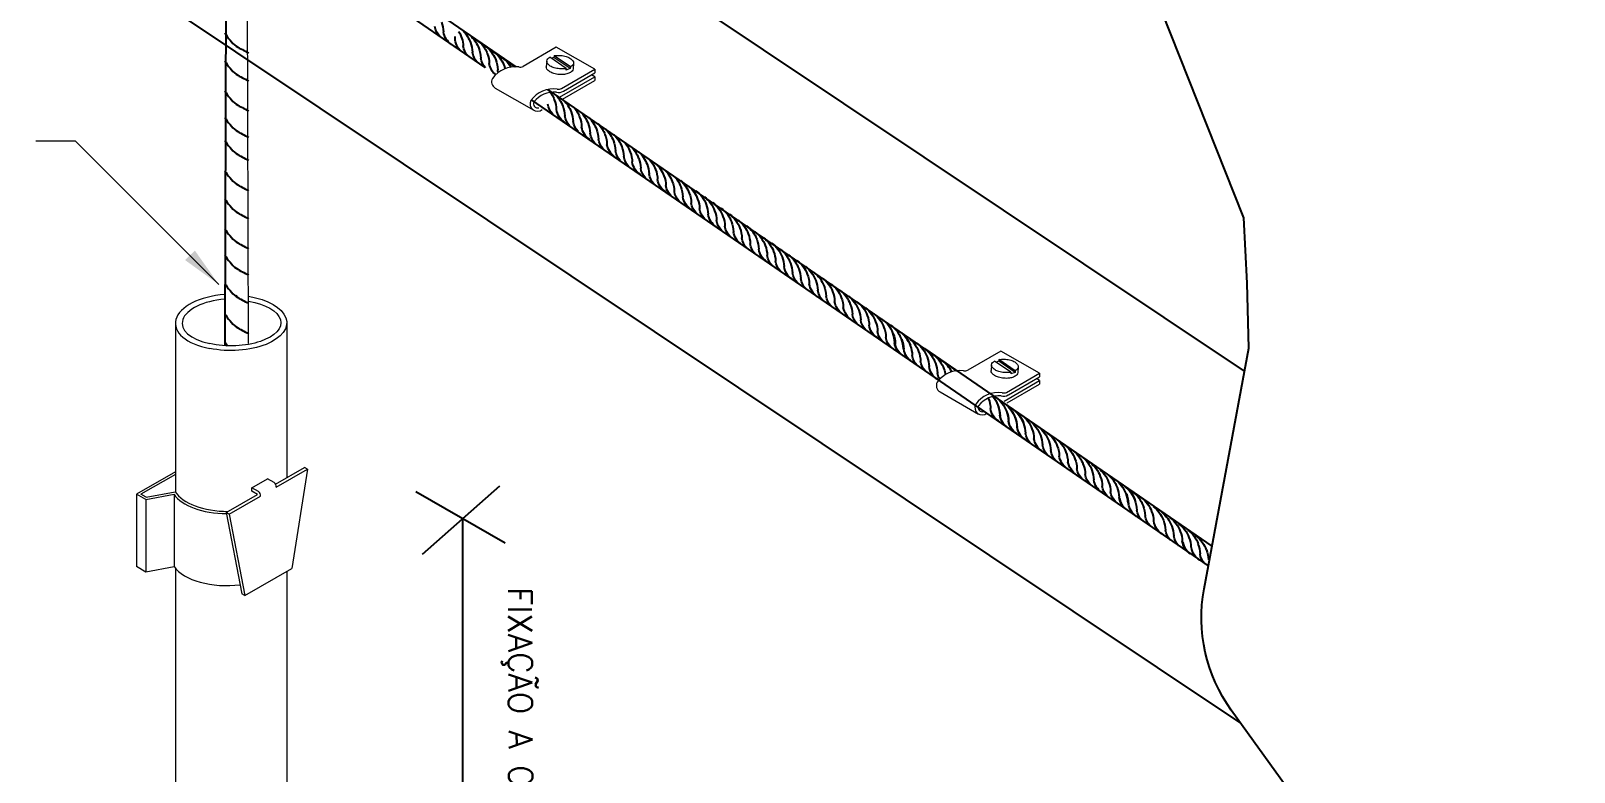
# Model space of a CAD drawing. Header units: millimetres. Extents: x 4236 to 4463, y 1839 to 1973.
# Drawn here: x 4356.25 to 4363.56, y 1881.59 to 1885.11 of the extents above; entities that cross this region are included whole.
import ezdxf

# ---------------------------------------------------------------- set-up
doc = ezdxf.new("R2010")
doc.units = ezdxf.units.MM
for name, color, linetype in [('C01', 1, 'Continuous'), ('C02', 42, 'Continuous'), ('C03', 7, 'Continuous')]:
    doc.layers.add(name, color=color, linetype=linetype)
doc.layers.add('Cabo 16 mm²', color=1, linetype='Continuous', lineweight=20)
doc.styles.add('80CL', font='romans.shx', dxfattribs={"height": 2})

# ---------------------------------------------------------------- blocks, each defined once
blk = doc.blocks.new('A$C2D186BC3')
at = {"layer": 'C02', "lineweight": 0}
for p, q in [((0.0129, 0.0398), (0.0942, 0.0867)), ((0.0129, 0.0319), (0.0942, 0.0789)), ((0.0328, 0.0309), (0.1141, 0.0779)), ((0.0942, 0.0867), (0.0942, 0.0789)), ((0.0942, 0.0789), (0.1065, 0.0734)), ((0, 0.0588), (0, 0.0318)), ((0.0129, 0.0398), (0.0129, 0.0319)), ((0.0129, 0.0319), (0.0328, 0.0231)), ((0.0328, 0.0309), (0.0328, 0.0231)), ((0.127, 0.0588), (0.127, 0.0318))]:
    blk.add_line(p, q, dxfattribs=at)
for points in [[(0.0942, 0.0867, 0.016409), (0.0892, 0.0879, 0.051099), (0.0635, 0.0906, 0.051099), (0.0378, 0.0879, 0.064948), (0.0186, 0.0813, 0.104203), (0.0039, 0.0696, 0.174705), (0, 0.0588, 0.174705), (0.0039, 0.0481, 0.06738), (0.0129, 0.0398, 0.064948)], [(0.127, 0.0588, 0.174705), (0.1231, 0.0696, 0.06738), (0.1141, 0.0779, 0.064948)], [(0, 0.0318, 0.174705), (0.0039, 0.021, 0.104203), (0.0186, 0.0093, 0.064948), (0.0378, 0.0026, 0.051099), (0.0635, 0, 0.051099), (0.0892, 0.0026, 0.064948), (0.1084, 0.0093, 0.104203), (0.1231, 0.021, 0.174705), (0.127, 0.0318, 0.174705)], [(0.0328, 0.0309, 0.016409), (0.0378, 0.0297, 0.051099), (0.0635, 0.0271, 0.051099), (0.0892, 0.0297, 0.064948), (0.1084, 0.0364, 0.104203), (0.1231, 0.0481, 0.174705), (0.127, 0.0588, 0.174705)]]:
    blk.add_lwpolyline(points, format="xyb", dxfattribs=at)

msp = doc.modelspace()

# ---------------------------------------------------------------- linework, layer by layer
at = {"layer": 'C01'}
for p, q in [((4358.4968, 1882.6775), (4358.0737, 1882.9218)), ((4358.4699, 1882.9476), (4358.1033, 1882.6245)), ((4358.2954, 1882.7938), (4358.2954, 1879.9604))]:
    msp.add_line(p, q, dxfattribs=at)
msp.add_lwpolyline([(4363.4266, 1877.309), (4363.4609, 1877.626), (4363.5011, 1877.9541), (4363.5378, 1878.2883), (4363.5616, 1878.6238), (4363.563, 1878.9557), (4363.5329, 1879.2791), (4363.4617, 1879.5891), (4363.3435, 1879.8826), (4363.1858, 1880.1634), (4362.9994, 1880.4374), (4362.7954, 1880.7102), (4362.5846, 1880.9875), (4361.938, 1881.8867, -0.204592), (4361.8095, 1882.4616), (4362.0217, 1883.6029), (4362.0141, 1883.9103), (4361.9979, 1884.2198), (4361.043, 1886.626)], format="xyb", dxfattribs=at)
at = {"layer": 'C01', "lineweight": 0}
msp.add_arc((4357.0924, 1883.714), 0.1901, 45.0135, 46.69512, dxfattribs=at)
at = {"layer": 'C01', "extrusion": (0, 0, -1)}
for centre, major_axis, ratio, start_param, end_param in [((4358.2505, 1885.1405), (0.0662, 0.0564), 1, 3.086024, 3.69676), ((4358.0707, 1885.0987), (0.102, 0.087), 1, 0.325539, 0.682194), ((4358.2908, 1885.1149), (-0.0564, 0.0662), 1, 4.421122, 5.267557), ((4358.1732, 1885.033), (0.0952, 0.0811), 1, 0.110256, 0.688635), ((4358.1947, 1885.0015), (0.1116, 0.0951), 1, -0.084706, 0.35682), ((4358.3469, 1885.0722), (0.0658, 0.0561), 1, 3.131231, 3.943532), ((4358.3842, 1885.0482), (-0.0564, 0.0662), 1, 4.65682, 5.267557), ((4358.2081, 1885.0019), (0.102, 0.087), 1, 0.325539, 0.682194), ((4358.2343, 1884.9742), (-0.0951, 0.1116), 1, 1.482843, 1.927616), ((4358.2476, 1884.9746), (0.102, 0.087), 1, 0.325539, 0.682194), ((4358.2925, 1884.9581), (0.0964, 0.0821), 1, -0.087282, 0.379211), ((4358.3146, 1884.9188), (-0.0951, 0.1116), 1, 1.477887, 1.927616), ((4358.4281, 1885.0181), (0.0662, 0.0564), 1, 3.086024, 3.69676), ((4358.4676, 1884.9908), (-0.0564, 0.0662), 1, 4.65682, 5.267557), ((4358.2879, 1884.949), (-0.087, 0.102), 1, 1.896336, 2.25299), ((4358.5079, 1884.9652), (-0.0313, 0.0825), 0.985763, 4.210726, 4.921072), ((4358.328, 1884.9192), (0.102, 0.087), 1, 0.325539, 0.682194), ((4358.3542, 1884.8915), (0.1116, 0.0951), 1, -0.096315, 0.35682), ((4358.3675, 1884.8919), (-0.087, 0.102), 1, 1.896336, 2.007008), ((4358.4124, 1884.8754), (0.0964, 0.0821), 1, -0.096967, 0.218622), ((4358.548, 1884.9354), (-0.0564, 0.0662), 1, 5.121927, 5.267557), ((4358.6102, 1884.7396), (0.0964, 0.0821), 1, -0.087282, 0.379211), ((4358.6323, 1884.7003), (-0.0951, 0.1116), 1, 1.477887, 1.927616), ((4358.7854, 1884.7723), (0.0662, 0.0564), 1, 3.086024, 3.69676), ((4358.6056, 1884.7305), (0.102, 0.087), 1, 0.325539, 0.682194), ((4358.8257, 1884.7467), (-0.0564, 0.0662), 1, 4.421122, 5.267557), ((4358.6457, 1884.7007), (-0.087, 0.102), 1, 1.896336, 2.25299), ((4358.6719, 1884.673), (-0.0951, 0.1116), 1, 1.474481, 1.927616), ((4358.6852, 1884.6733), (0.102, 0.087), 1, 0.325539, 0.682194), ((4358.7301, 1884.6569), (-0.0821, 0.0964), 1, 1.473829, 1.950007), ((4358.7522, 1884.6175), (0.1116, 0.0951), 1, -0.101526, 0.35682), ((4358.8657, 1884.7169), (0.0662, 0.0564), 1, 3.086024, 3.69676), ((4358.9053, 1884.6896), (-0.0564, 0.0662), 1, 4.65682, 5.267557), ((4358.7255, 1884.6478), (-0.087, 0.102), 1, 1.896336, 2.25299), ((4358.9456, 1884.664), (-0.0564, 0.0662), 1, 4.421122, 5.267557), ((4358.7656, 1884.6179), (0.102, 0.087), 1, 0.325539, 0.682194), ((4358.7918, 1884.5902), (0.1116, 0.0951), 1, -0.105116, 0.35682), ((4358.85, 1884.5742), (-0.0821, 0.0964), 1, 1.463547, 1.950007), ((4358.9856, 1884.6342), (-0.0564, 0.0662), 1, 4.65682, 5.267557), ((4358.8051, 1884.5906), (0.102, 0.087), 1, 0.325539, 0.682194), ((4359.0252, 1884.6068), (-0.0564, 0.0662), 1, 4.65682, 5.267557), ((4358.8454, 1884.565), (-0.087, 0.102), 1, 1.896336, 2.25299), ((4358.8721, 1884.5348), (0.1116, 0.0951), 1, -0.110626, 0.35682), ((4358.8855, 1884.5352), (0.102, 0.087), 1, 0.325539, 0.682194), ((4358.9117, 1884.5075), (-0.0951, 0.1116), 1, 1.456361, 1.927616), ((4358.9699, 1884.4915), (0.0964, 0.0821), 1, -0.118258, 0.379211), ((4359.0655, 1884.5813), (0.0662, 0.0564), 1, 2.850325, 3.69676), ((4359.1055, 1884.5514), (-0.0564, 0.0662), 1, 4.65682, 5.267557), ((4358.925, 1884.5079), (-0.087, 0.102), 1, 1.896336, 2.25299), ((4359.1451, 1884.5241), (0.0662, 0.0564), 1, 3.086024, 3.69676), ((4358.9653, 1884.4823), (-0.087, 0.102), 1, 1.896336, 2.25299), ((4358.992, 1884.4521), (-0.0951, 0.1116), 1, 1.450493, 1.927616), ((4359.0054, 1884.4525), (0.102, 0.087), 1, 0.325539, 0.682194), ((4359.0316, 1884.4248), (-0.0951, 0.1116), 1, 1.44642, 1.927616), ((4359.0898, 1884.4087), (0.0964, 0.0821), 1, -0.130172, 0.379211), ((4359.1854, 1884.4985), (0.0662, 0.0564), 1, 2.850325, 3.69676), ((4359.2254, 1884.4687), (-0.0564, 0.0662), 1, 4.65682, 5.267557), ((4359.0449, 1884.4252), (-0.087, 0.102), 1, 1.896336, 2.25299), ((4359.265, 1884.4414), (0.0662, 0.0564), 1, 3.086024, 3.69676), ((4359.0852, 1884.3996), (0.102, 0.087), 1, 0.325539, 0.682194), ((4359.1119, 1884.3694), (-0.0951, 0.1116), 1, 1.440113, 1.927616), ((4359.1515, 1884.3421), (0.1116, 0.0951), 1, -0.135087, 0.35682), ((4359.3053, 1884.4158), (-0.0564, 0.0662), 1, 4.421122, 5.267557), ((4359.1253, 1884.3698), (-0.087, 0.102), 1, 1.896336, 2.25299), ((4359.3453, 1884.386), (0.0662, 0.0564), 1, 3.086024, 3.69676), ((4359.1648, 1884.3425), (0.102, 0.087), 1, 0.325539, 0.682194), ((4359.2097, 1884.326), (-0.0821, 0.0964), 1, 1.427533, 1.950007), ((4359.2318, 1884.2866), (0.1116, 0.0951), 1, -0.14195, 0.35682), ((4359.2051, 1884.3169), (0.102, 0.087), 1, 0.325539, 0.682194), ((4359.2714, 1884.2593), (0.1116, 0.0951), 1, -0.146778, 0.35682), ((4359.3849, 1884.3587), (0.0662, 0.0564), 1, 3.086024, 3.69676), ((4359.4252, 1884.3331), (-0.0564, 0.0662), 1, 4.421122, 5.267557), ((4359.2452, 1884.287), (-0.087, 0.102), 1, 1.896336, 2.25299), ((4359.4652, 1884.3033), (0.0662, 0.0564), 1, 3.086024, 3.69676), ((4359.3296, 1884.2433), (0.0964, 0.0821), 1, -0.271265, 0.379211), ((4359.2847, 1884.2597), (0.102, 0.087), 1, 0.325539, 0.682194), ((4359.3517, 1884.2039), (0.1116, 0.0951), 1, -0.208787, 0.35682), ((4359.325, 1884.2341), (0.102, 0.087), 1, 0.325539, 0.682194), ((4359.3913, 1884.1766), (-0.0951, 0.1116), 1, 1.362009, 1.927616), ((4359.5048, 1884.2759), (-0.0564, 0.0662), 1, 4.65682, 5.267557), ((4359.5451, 1884.2504), (-0.0564, 0.0662), 1, 4.421122, 5.267557), ((4359.3651, 1884.2043), (0.102, 0.087), 1, 0.325539, 0.682194), ((4359.5851, 1884.2205), (0.0662, 0.0564), 1, 3.086024, 3.69676), ((4359.4495, 1884.1606), (-0.0821, 0.0964), 1, 1.299531, 1.950007), ((4359.4046, 1884.177), (0.102, 0.087), 1, 0.325539, 0.682194), ((4359.4716, 1884.1212), (-0.0951, 0.1116), 1, 1.362009, 1.927616), ((4359.5112, 1884.0939), (-0.0951, 0.1116), 1, 1.362009, 1.927616), ((4359.6247, 1884.1932), (-0.0564, 0.0662), 1, 4.65682, 5.267557), ((4359.4449, 1884.1514), (-0.087, 0.102), 1, 1.896336, 2.25299), ((4359.665, 1884.1676), (0.0662, 0.0564), 1, 2.850325, 3.69676), ((4359.485, 1884.1216), (0.102, 0.087), 1, 0.325539, 0.682194), ((4359.5694, 1884.0778), (-0.0821, 0.0964), 1, 1.299531, 1.950007), ((4359.5245, 1884.0943), (-0.087, 0.102), 1, 1.896336, 2.25299), ((4359.5915, 1884.0385), (-0.0951, 0.1116), 1, 1.362009, 1.927616), ((4359.705, 1884.1378), (-0.0564, 0.0662), 1, 4.65682, 5.267557), ((4359.7446, 1884.1105), (0.0662, 0.0564), 1, 3.086024, 3.69676), ((4359.5648, 1884.0687), (-0.087, 0.102), 1, 1.896336, 2.25299), ((4359.7849, 1884.0849), (0.0662, 0.0564), 1, 2.850325, 3.69676), ((4359.6311, 1884.0112), (-0.0951, 0.1116), 1, 1.362009, 1.927616), ((4359.6049, 1884.0389), (0.102, 0.087), 1, 0.325539, 0.682194), ((4359.6893, 1883.9951), (0.0964, 0.0821), 1, -0.271265, 0.379211), ((4359.6444, 1884.0116), (-0.087, 0.102), 1, 1.896336, 2.25299), ((4359.7114, 1883.9557), (-0.0951, 0.1116), 1, 1.362009, 1.927616), ((4359.8249, 1884.0551), (-0.0564, 0.0662), 1, 4.65682, 5.267557), ((4359.8645, 1884.0278), (0.0662, 0.0564), 1, 3.086024, 3.69676), ((4359.6847, 1883.986), (0.102, 0.087), 1, 0.325539, 0.682194), ((4359.9047, 1884.0022), (0.0662, 0.0564), 1, 2.850325, 3.69676), ((4359.751, 1883.9284), (0.1116, 0.0951), 1, -0.208787, 0.35682), ((4359.7248, 1883.9561), (-0.087, 0.102), 1, 1.896336, 2.25299), ((4359.8092, 1883.9124), (-0.0821, 0.0964), 1, 1.299531, 1.950007), ((4359.8313, 1883.873), (-0.0951, 0.1116), 1, 1.362009, 1.927616), ((4359.9448, 1883.9724), (0.0662, 0.0564), 1, 3.086024, 3.69676), ((4359.7643, 1883.9288), (-0.087, 0.102), 1, 1.896336, 2.25299), ((4359.9843, 1883.945), (0.0662, 0.0564), 1, 3.086024, 3.69676), ((4359.8046, 1883.9032), (0.102, 0.087), 1, 0.325539, 0.682194), ((4359.8709, 1883.8457), (-0.0951, 0.1116), 1, 1.362009, 1.927616), ((4359.8447, 1883.8734), (-0.087, 0.102), 1, 1.896336, 2.25299), ((4359.9291, 1883.8297), (-0.0821, 0.0964), 1, 1.299531, 1.950007), ((4360.0246, 1883.9195), (-0.0564, 0.0662), 1, 4.421122, 5.267557), ((4360.0647, 1883.8896), (-0.0564, 0.0662), 1, 4.65682, 5.267557), ((4359.8842, 1883.8461), (0.102, 0.087), 1, 0.325539, 0.682194), ((4360.1042, 1883.8623), (-0.0564, 0.0662), 1, 4.65682, 5.267557), ((4359.9699, 1883.8016), (-0.0821, 0.0964), 1, 1.299531, 1.950007), ((4359.9245, 1883.8205), (-0.087, 0.102), 1, 1.896336, 2.25299), ((4359.9951, 1883.76), (-0.0951, 0.1116), 1, 1.362009, 1.927616), ((4359.9653, 1883.7924), (-0.087, 0.102), 1, 1.896336, 2.25299), ((4360.0347, 1883.7327), (0.1116, 0.0951), 1, -0.208787, 0.35682), ((4360.1445, 1883.8367), (0.0662, 0.0564), 1, 2.850325, 3.69676), ((4360.1884, 1883.8064), (-0.0676, 0.0676), 0.90598, 4.520165, 5.329192), ((4360.0084, 1883.7604), (-0.087, 0.102), 1, 1.896336, 2.25299), ((4360.0929, 1883.7166), (-0.0821, 0.0964), 1, 1.299531, 1.950007), ((4360.048, 1883.7331), (-0.087, 0.102), 1, 1.896336, 2.25299), ((4360.115, 1883.6773), (-0.0951, 0.1116), 1, 1.362009, 1.927616), ((4360.1546, 1883.65), (-0.0951, 0.1116), 1, 1.362009, 1.927616), ((4360.2285, 1883.7766), (0.0662, 0.0564), 1, 3.086024, 3.69676), ((4360.268, 1883.7493), (0.0662, 0.0564), 1, 3.086024, 3.69676), ((4360.0883, 1883.7075), (0.102, 0.087), 1, 0.325539, 0.682194), ((4360.3083, 1883.7237), (-0.0564, 0.0662), 1, 4.421122, 5.267557), ((4360.1283, 1883.6777), (-0.087, 0.102), 1, 1.896336, 2.25299), ((4360.2128, 1883.6339), (-0.0821, 0.0964), 1, 1.299531, 1.950007), ((4360.1679, 1883.6504), (0.102, 0.087), 1, 0.325539, 0.682194), ((4360.2536, 1883.6058), (-0.0821, 0.0964), 1, 1.299531, 1.950007), ((4360.3484, 1883.6939), (-0.0564, 0.0662), 1, 4.65682, 5.267557), ((4360.3879, 1883.6666), (-0.0564, 0.0662), 1, 4.65682, 5.267557), ((4360.2082, 1883.6248), (-0.087, 0.102), 1, 1.896336, 2.25299), ((4360.2118, 1883.6201), (-0.087, 0.102), 1, 1.896336, 2.25299), ((4360.4282, 1883.641), (0.0662, 0.0564), 1, 2.850325, 3.69676), ((4360.4318, 1883.6363), (0.0662, 0.0564), 1, 3.086024, 3.69676), ((4360.2974, 1883.5755), (-0.0821, 0.0964), 1, 1.299531, 1.950007), ((4360.2788, 1883.5643), (-0.0951, 0.1116), 1, 1.362009, 1.927616), ((4360.249, 1883.5967), (-0.087, 0.102), 1, 1.896336, 2.25299), ((4360.2521, 1883.5945), (0.102, 0.087), 1, 0.325539, 0.682194), ((4360.3183, 1883.537), (0.1116, 0.0951), 1, -0.208787, 0.35682), ((4360.3765, 1883.5209), (-0.0821, 0.0964), 1, 1.299531, 1.950007), ((4360.4721, 1883.6107), (0.0662, 0.0564), 1, 2.850325, 3.69676), ((4360.2921, 1883.5646), (-0.087, 0.102), 1, 1.896336, 2.25299), ((4360.5122, 1883.5809), (0.0662, 0.0564), 1, 3.086024, 3.69676), ((4360.3317, 1883.5373), (-0.087, 0.102), 1, 1.896336, 2.25299), ((4360.3987, 1883.4815), (-0.0951, 0.1116), 1, 1.362009, 1.927616), ((4360.372, 1883.5118), (0.102, 0.087), 1, 0.325539, 0.682194), ((4360.4382, 1883.4542), (-0.0951, 0.1116), 1, 1.362009, 1.927616), ((4360.5517, 1883.5536), (0.0662, 0.0564), 1, 3.086024, 3.69676), ((4360.592, 1883.528), (-0.0564, 0.0662), 1, 4.421122, 5.267557), ((4360.412, 1883.4819), (-0.087, 0.102), 1, 1.896336, 2.25299), ((4360.632, 1883.4981), (-0.0564, 0.0662), 1, 4.901769, 5.267557), ((4360.4964, 1883.4382), (-0.0821, 0.0964), 1, 1.299531, 1.858058), ((4360.4516, 1883.4546), (0.102, 0.087), 1, 0.325539, 0.539913), ((4360.5372, 1883.4101), (-0.0821, 0.0964), 1, 1.299531, 1.547398), ((4360.6678, 1883.3215), (-0.0821, 0.0964), 1, 1.919263, 1.950007), ((4360.6633, 1883.3124), (-0.087, 0.102), 1, 1.896336, 2.25299), ((4360.7117, 1883.2912), (-0.0821, 0.0964), 1, 1.571427, 1.950007), ((4360.7525, 1883.2631), (0.0964, 0.0821), 1, -0.271265, 0.379211), ((4360.7072, 1883.2821), (-0.087, 0.102), 1, 1.896336, 2.25299), ((4360.7089, 1883.2787), (-0.087, 0.102), 1, 1.896336, 2.25299), ((4360.7933, 1883.235), (-0.0821, 0.0964), 1, 1.299531, 1.950007), ((4360.7759, 1883.2229), (-0.0951, 0.1116), 1, 1.362009, 1.927616), ((4360.8833, 1883.3286), (0.0662, 0.0564), 1, 2.850325, 3.69676), ((4360.9272, 1883.2983), (0.0662, 0.0564), 1, 2.850325, 3.69676), ((4360.9289, 1883.295), (0.0662, 0.0564), 1, 3.086024, 3.69676), ((4360.7479, 1883.2539), (-0.087, 0.102), 1, 1.896336, 2.25299), ((4360.7492, 1883.2531), (0.102, 0.087), 1, 0.325539, 0.682194), ((4360.968, 1883.2702), (0.0662, 0.0564), 1, 2.850325, 3.69676), ((4360.9692, 1883.2694), (0.0662, 0.0564), 1, 2.850325, 3.69676), ((4360.8341, 1883.2069), (-0.0821, 0.0964), 1, 1.299531, 1.950007), ((4360.8155, 1883.1956), (0.1116, 0.0951), 1, -0.208787, 0.35682), ((4360.7887, 1883.2258), (-0.087, 0.102), 1, 1.896336, 2.25299), ((4360.7892, 1883.2233), (-0.087, 0.102), 1, 1.896336, 2.25299), ((4360.8737, 1883.1796), (-0.0821, 0.0964), 1, 1.299531, 1.950007), ((4360.8958, 1883.1402), (-0.0951, 0.1116), 1, 1.362009, 1.927616), ((4361.0088, 1883.2421), (-0.0564, 0.0662), 1, 4.421122, 5.267557), ((4361.0093, 1883.2395), (0.0662, 0.0564), 1, 3.086024, 3.69676), ((4360.8288, 1883.196), (-0.087, 0.102), 1, 1.896336, 2.25299), ((4361.0488, 1883.2122), (0.0662, 0.0564), 1, 3.086024, 3.69676), ((4360.8691, 1883.1704), (0.102, 0.087), 1, 0.325539, 0.682194), ((4360.9354, 1883.1129), (-0.0951, 0.1116), 1, 1.362009, 1.927616), ((4360.9091, 1883.1406), (-0.087, 0.102), 1, 1.896336, 2.25299), ((4360.9936, 1883.0968), (-0.0821, 0.0964), 1, 1.299531, 1.950007), ((4361.0891, 1883.1866), (-0.0564, 0.0662), 1, 4.421122, 5.267557), ((4361.1292, 1883.1568), (-0.0564, 0.0662), 1, 4.65682, 5.267557), ((4360.9487, 1883.1133), (0.102, 0.087), 1, 0.325539, 0.682194), ((4361.1687, 1883.1295), (-0.0564, 0.0662), 1, 4.65682, 5.267557), ((4361.0343, 1883.0687), (-0.0821, 0.0964), 1, 1.299531, 1.950007), ((4360.989, 1883.0877), (-0.087, 0.102), 1, 1.896336, 2.25299), ((4361.0596, 1883.0272), (-0.0951, 0.1116), 1, 1.362009, 1.927616), ((4361.0298, 1883.0596), (-0.087, 0.102), 1, 1.896336, 2.25299), ((4361.0991, 1882.9999), (0.1116, 0.0951), 1, -0.208787, 0.35682), ((4361.209, 1883.1039), (0.0662, 0.0564), 1, 2.850325, 3.69676), ((4361.2529, 1883.0736), (-0.0676, 0.0676), 0.90598, 4.520165, 5.329192), ((4361.0729, 1883.0276), (-0.087, 0.102), 1, 1.896336, 2.25299), ((4361.1573, 1882.9838), (-0.0821, 0.0964), 1, 1.299531, 1.950007), ((4361.1125, 1883.0003), (-0.087, 0.102), 1, 1.896336, 2.25299), ((4361.1795, 1882.9445), (-0.0951, 0.1116), 1, 1.362009, 1.927616), ((4361.2929, 1883.0438), (0.0662, 0.0564), 1, 3.086024, 3.69676), ((4361.3325, 1883.0165), (0.0662, 0.0564), 1, 3.086024, 3.69676), ((4361.1528, 1882.9747), (0.102, 0.087), 1, 0.325539, 0.682194), ((4361.3728, 1882.9909), (-0.0564, 0.0662), 1, 4.421122, 5.267557), ((4361.219, 1882.9171), (-0.0951, 0.1116), 1, 1.362009, 1.927616), ((4361.1928, 1882.9448), (-0.087, 0.102), 1, 1.896336, 2.25299), ((4361.2772, 1882.9011), (-0.0821, 0.0964), 1, 1.299531, 1.950007), ((4361.2324, 1882.9175), (0.102, 0.087), 1, 0.325539, 0.682194), ((4361.318, 1882.873), (-0.0821, 0.0964), 1, 1.299531, 1.950007), ((4361.4128, 1882.9611), (-0.0564, 0.0662), 1, 4.65682, 5.267557), ((4361.4524, 1882.9338), (-0.0564, 0.0662), 1, 4.65682, 5.267557), ((4361.2727, 1882.892), (-0.087, 0.102), 1, 1.896336, 2.25299), ((4361.4927, 1882.9082), (0.0662, 0.0564), 1, 2.850325, 3.69676), ((4361.4963, 1882.9035), (0.0662, 0.0564), 1, 3.086024, 3.69676), ((4361.3619, 1882.8427), (-0.0821, 0.0964), 1, 1.299531, 1.950007), ((4361.3433, 1882.8314), (-0.0951, 0.1116), 1, 1.362009, 1.927616), ((4361.3134, 1882.8638), (-0.087, 0.102), 1, 1.896336, 2.25299), ((4361.3165, 1882.8617), (0.102, 0.087), 1, 0.325539, 0.682194), ((4361.3828, 1882.8041), (0.1116, 0.0951), 1, -0.208787, 0.35682), ((4361.441, 1882.7881), (-0.0821, 0.0964), 1, 1.299531, 1.950007), ((4361.5366, 1882.8779), (0.0662, 0.0564), 1, 2.850325, 3.69676), ((4361.3566, 1882.8318), (-0.087, 0.102), 1, 1.896336, 2.25299), ((4361.5766, 1882.848), (0.0662, 0.0564), 1, 3.086024, 3.69676), ((4361.3961, 1882.8045), (-0.087, 0.102), 1, 1.896336, 2.25299), ((4361.4364, 1882.7789), (0.102, 0.087), 1, 0.325539, 0.682194), ((4361.4789, 1882.7362), (-0.0951, 0.1116), 1, 1.362009, 1.927616), ((4361.5185, 1882.7088), (-0.0951, 0.1116), 1, 1.362009, 1.927616), ((4361.6162, 1882.8207), (0.0662, 0.0564), 1, 3.086024, 3.69676), ((4361.6565, 1882.7952), (-0.0564, 0.0662), 1, 4.421122, 5.267557), ((4361.4922, 1882.7365), (-0.087, 0.102), 1, 1.896336, 2.25299), ((4361.5767, 1882.6928), (-0.0821, 0.0964), 1, 1.299531, 1.950007), ((4361.5318, 1882.7092), (0.102, 0.087), 1, 0.325539, 0.682194), ((4361.6174, 1882.6647), (-0.0821, 0.0964), 1, 1.299531, 1.950007), ((4361.7123, 1882.7528), (-0.0564, 0.0662), 1, 4.65682, 5.267557), ((4361.7518, 1882.7255), (-0.0564, 0.0662), 1, 4.65682, 5.267557), ((4361.5721, 1882.6837), (-0.087, 0.102), 1, 1.896336, 2.25299), ((4361.7921, 1882.6999), (0.0662, 0.0564), 1, 2.850325, 3.69676), ((4361.7957, 1882.6952), (0.0662, 0.0564), 1, 3.086024, 3.69676), ((4361.6613, 1882.6344), (-0.0821, 0.0964), 1, 1.299531, 1.950007), ((4361.6129, 1882.6555), (-0.087, 0.102), 1, 1.896336, 2.25299), ((4361.6822, 1882.5958), (0.1116, 0.0951), 1, -0.208787, 0.35682), ((4361.656, 1882.6235), (-0.087, 0.102), 1, 1.896336, 2.25299), ((4361.836, 1882.6696), (0.0662, 0.0564), 1, 2.850325, 3.69676), ((4361.876, 1882.6397), (0.0662, 0.0564), 1, 3.086024, 3.69676), ((4361.6956, 1882.5962), (-0.087, 0.102), 1, 1.896336, 2.25299)]:
    msp.add_ellipse(centre, major_axis=major_axis, ratio=ratio, start_param=start_param, end_param=end_param, dxfattribs=at)
at = {"layer": 'C01'}
for points in [[(4357.1682, 1885.0967), (4357.1844, 1885.0734), (4357.2137, 1885.0314), (4357.2627, 1885.0135), (4357.2814, 1885.0016)], [(4357.1682, 1884.9639), (4357.1844, 1884.9406), (4357.2137, 1884.8986), (4357.2627, 1884.8807), (4357.2814, 1884.8687)], [(4357.1682, 1884.8218), (4357.1844, 1884.7985), (4357.2137, 1884.7564), (4357.2627, 1884.7385), (4357.2814, 1884.7266)], [(4357.1682, 1884.6965), (4357.1844, 1884.6732), (4357.2137, 1884.6312), (4357.2627, 1884.6132), (4357.2814, 1884.6013)], [(4357.1682, 1884.5876), (4357.1844, 1884.5643), (4357.2137, 1884.5223), (4357.2627, 1884.5044), (4357.2814, 1884.4924)], [(4357.1682, 1884.4436), (4357.1844, 1884.4203), (4357.2137, 1884.3782), (4357.2627, 1884.3603), (4357.2814, 1884.3484)], [(4357.1682, 1884.3108), (4357.1844, 1884.2875), (4357.2137, 1884.2454), (4357.2627, 1884.2275), (4357.2814, 1884.2156)], [(4357.1682, 1884.1686), (4357.1844, 1884.1453), (4357.2137, 1884.1032), (4357.2627, 1884.0853), (4357.2814, 1884.0734)], [(4357.1682, 1884.0434), (4357.1844, 1884.0201), (4357.2137, 1883.978), (4357.2627, 1883.9601), (4357.2814, 1883.9482)], [(4357.1682, 1883.9097), (4357.1844, 1883.8864), (4357.2137, 1883.8443), (4357.2627, 1883.8264), (4357.2814, 1883.8145)], [(4357.1682, 1883.7657), (4357.1844, 1883.7424), (4357.2137, 1883.7003), (4357.2627, 1883.6824), (4357.2814, 1883.6705)]]:
    msp.add_open_spline(points, degree=3, knots=[0, 0, 0, 0, 0.05536196, 0.0999282, 0.0999282, 0.0999282, 0.0999282], dxfattribs=at)
msp.add_open_spline([(4357.1682, 1883.6328), (4357.1727, 1883.6264), (4357.1771, 1883.62), (4357.1817, 1883.6137)], degree=3, dxfattribs=at)
at = {"layer": 'C02'}
for p, q in [((4357.1809, 1888.5489), (4357.1688, 1883.6173)), ((4358.549, 1884.9365), (4357.1197, 1885.9205)), ((4358.4029, 1884.9327), (4357.2917, 1885.6984)), ((4358.5439, 1884.9365), (4358.3385, 1885.0778)), ((4360.6384, 1883.4954), (4358.6997, 1884.8293)), ((4360.6574, 1883.3786), (4358.6221, 1884.7805)), ((4361.8471, 1882.6634), (4360.4854, 1883.6008)), ((4361.8298, 1882.5708), (4360.6574, 1883.3786))]:
    msp.add_line(p, q, dxfattribs=at)
at = {"layer": 'C02', "lineweight": 0}
for p, q in [((4357.2814, 1883.6241), (4357.2653, 1888.4759)), ((4358.7391, 1885.0291), (4358.5821, 1884.9378)), ((4358.9218, 1884.9244), (4358.7391, 1885.0291)), ((4358.754, 1884.792), (4358.9219, 1884.8895)), ((4358.7647, 1884.8331), (4358.9218, 1884.9244)), ((4358.7692, 1884.7833), (4358.9219, 1884.8721)), ((4358.774, 1884.821), (4358.9218, 1884.907)), ((4358.9219, 1884.8895), (4358.9067, 1884.8982)), ((4358.9218, 1884.9244), (4358.9218, 1884.907)), ((4358.9219, 1884.8895), (4358.9219, 1884.8721)), ((4358.4503, 1884.8351), (4358.6329, 1884.7304)), ((4357.1688, 1883.6173), (4357.1688, 1883.9033)), ((4356.9345, 1883.726), (4356.9345, 1882.9199)), ((4357.4621, 1883.7231), (4357.4621, 1882.9886)), ((4360.8469, 1883.5889), (4360.6898, 1883.4976)), ((4360.837, 1883.5486), (4360.8363, 1883.5408)), ((4360.9143, 1883.4953), (4360.837, 1883.5486)), ((4361.0295, 1883.4842), (4360.8469, 1883.5889)), ((4360.802, 1883.5234), (4360.7999, 1883.4964)), ((4360.8937, 1883.4881), (4360.8164, 1883.5413)), ((4360.8363, 1883.5408), (4360.8237, 1883.5363)), ((4360.9137, 1883.4875), (4360.8363, 1883.5408)), ((4360.8725, 1883.3929), (4361.0295, 1883.4842)), ((4360.8937, 1883.4881), (4360.8931, 1883.4802)), ((4360.9137, 1883.4875), (4360.8931, 1883.4802)), ((4360.9143, 1883.4953), (4360.9137, 1883.4875)), ((4360.9286, 1883.5133), (4360.9265, 1883.4863)), ((4361.0295, 1883.4842), (4361.0295, 1883.4668)), ((4357.4621, 1883.409), (4357.4621, 1882.9886)), ((4360.8618, 1883.3518), (4361.0296, 1883.4493)), ((4360.8769, 1883.3431), (4361.0297, 1883.4319)), ((4360.8817, 1883.3808), (4361.0295, 1883.4668)), ((4361.0296, 1883.4493), (4361.0145, 1883.458)), ((4361.0296, 1883.4493), (4361.0297, 1883.4319)), ((4360.5581, 1883.395), (4360.7407, 1883.2902)), ((4356.9345, 1882.5585), (4356.9345, 1881.5991)), ((4357.4621, 1882.5445), (4357.4621, 1881.067)), ((4356.9345, 1881.5991), (4356.9345, 1880.0849))]:
    msp.add_line(p, q, dxfattribs=at)
at = {"layer": 'C02', "lineweight": 0, "ltscale": 1.6}
for p, q in [((4356.4606, 1884.5837), (4356.2731, 1884.5837)), ((4356.4606, 1884.5837), (4356.2731, 1884.5837)), ((4357.14, 1883.9043), (4356.4606, 1884.5837))]:
    msp.add_line(p, q, dxfattribs=at)
at = {"layer": 'C02', "lineweight": 0}
for points in [[(4360.837, 1883.5486, -0.016409), (4360.8421, 1883.5494, -0.051099), (4360.8679, 1883.55, -0.051099), (4360.8933, 1883.5453, -0.064948), (4360.9119, 1883.5371, -0.104203), (4360.9256, 1883.5243, -0.174705), (4360.9286, 1883.5133, -0.174705), (4360.9239, 1883.5029, -0.06738), (4360.9143, 1883.4953, -0.064948)], [(4360.9265, 1883.4863, -0.174705), (4360.9218, 1883.4759, -0.104203), (4360.9062, 1883.4654, -0.064948), (4360.8865, 1883.4603, -0.051099), (4360.8607, 1883.4597, -0.051099), (4360.8353, 1883.4644, -0.064948), (4360.8166, 1883.4725, -0.104203), (4360.8029, 1883.4854, -0.174705), (4360.7999, 1883.4964, -0.174705)], [(4360.802, 1883.5234, -0.174705), (4360.8068, 1883.5338, -0.06738), (4360.8164, 1883.5413, -0.064948)], [(4360.8937, 1883.4881, -0.016409), (4360.8886, 1883.4873, -0.051099), (4360.8628, 1883.4867, -0.051099), (4360.8374, 1883.4913, -0.064948), (4360.8188, 1883.4995, -0.104203), (4360.8051, 1883.5123, -0.174705), (4360.802, 1883.5234, -0.174705)]]:
    msp.add_lwpolyline(points, format="xyb", dxfattribs=at)
for centre, radius, start, end in [((4358.5469, 1884.7988), 0.1378, 83.8386, 143.12814), ((4358.5691, 1884.9648), 0.03, 255.80809, 295.79066), ((4358.4677, 1884.8654), 0.0349, 152.6781, 240.17), ((4358.7271, 1884.6996), 0.1326, 82.54859, 144.41816), ((4358.7283, 1884.6975), 0.1192, 84.47633, 142.8561), ((4358.751, 1884.8605), 0.0457, 255.80809, 300.17), ((4358.7517, 1884.8601), 0.03, 255.80809, 295.79066), ((4358.6503, 1884.7607), 0.0349, 152.6781, 310.08333), ((4358.6503, 1884.7607), 0.0192, 152.6781, 287.53754), ((4360.6547, 1883.3586), 0.1378, 83.8386, 143.12814), ((4360.6768, 1883.5246), 0.03, 255.80809, 295.79066), ((4360.5754, 1883.4252), 0.0349, 152.6781, 240.17), ((4360.758, 1883.3205), 0.0349, 152.6781, 310.08333), ((4360.8349, 1883.2594), 0.1326, 82.54859, 144.41816), ((4360.758, 1883.3205), 0.0192, 152.6781, 287.53754), ((4360.836, 1883.2573), 0.1192, 84.47633, 142.8561), ((4360.8587, 1883.4203), 0.0457, 255.80809, 300.17), ((4360.8594, 1883.4199), 0.03, 255.80809, 295.79066)]:
    msp.add_arc(centre, radius, start, end, dxfattribs=at)
for major_axis, ratio, start_param, end_param in [((0.2643, 0.0081), 0.502074, 1.668357, 4.303649), ((0.2324, 0.0077), 0.474899, 1.683863, 4.245627)]:
    msp.add_ellipse((4357.1985, 1883.726), major_axis=major_axis, ratio=ratio, start_param=start_param, end_param=end_param, dxfattribs=at)
at = {"layer": 'C02', "lineweight": 0, "extrusion": (0, 0, -1)}
for major_axis, ratio, start_param, end_param in [((0.264, 0), 0.500347, 5.033546, 8.245887), ((0.2359, 0), 0.464884, 5.073477, 8.295729)]:
    msp.add_ellipse((4357.198, 1883.7231), major_axis=major_axis, ratio=ratio, start_param=start_param, end_param=end_param, dxfattribs=at)
at = {"layer": 'C02', "lineweight": 0, "ltscale": 1.6}
msp.add_solid([(4357.0266, 1884.0653), (4356.9805, 1884.0198), (4357.14, 1883.9043)], dxfattribs=at)
at = {"layer": 'C03'}
for p, q in [((4362.0012, 1883.4926), (4356.1583, 1887.3994)), ((4361.9831, 1881.824), (4354.8162, 1886.616))]:
    msp.add_line(p, q, dxfattribs=at)
at = {"layer": 'C03', "lineweight": 0}
for p, q in [((4357.4089, 1882.9579), (4357.5463, 1883.0372)), ((4357.56, 1883.0293), (4357.5463, 1883.0372)), ((4356.9345, 1883.0165), (4356.7499, 1882.9099)), ((4356.9345, 1883.0041), (4356.7713, 1882.9099)), ((4357.2974, 1882.9406), (4357.3716, 1882.9835)), ((4357.4026, 1882.9655), (4357.3716, 1882.9835)), ((4357.4116, 1882.9437), (4357.56, 1883.0293)), ((4357.56, 1883.0293), (4357.4858, 1882.5582)), ((4356.7499, 1882.9099), (4356.7499, 1882.5668)), ((4356.7944, 1882.8842), (4356.7499, 1882.9099)), ((4356.7963, 1882.8955), (4356.7713, 1882.9099)), ((4356.7944, 1882.8842), (4356.9279, 1882.9094)), ((4356.7963, 1882.8955), (4356.9335, 1882.9214)), ((4356.9279, 1882.9094), (4356.9279, 1882.5668)), ((4357.1754, 1882.8231), (4357.3237, 1882.9087)), ((4357.189, 1882.8152), (4357.3374, 1882.9009)), ((4357.3285, 1882.9227), (4357.2974, 1882.9406)), ((4357.2974, 1882.924), (4357.2974, 1882.9406)), ((4357.3237, 1882.9087), (4357.2974, 1882.924)), ((4357.4116, 1882.9437), (4357.4116, 1882.949)), ((4356.7944, 1882.8842), (4356.7944, 1882.5411)), ((4357.189, 1882.8152), (4357.1754, 1882.8231)), ((4357.1754, 1882.8231), (4357.2496, 1882.4376)), ((4357.189, 1882.8152), (4357.2632, 1882.4297)), ((4356.7944, 1882.5411), (4356.7499, 1882.5668)), ((4356.7944, 1882.5416), (4356.9279, 1882.5668)), ((4357.2632, 1882.4297), (4357.4858, 1882.5582)), ((4357.2632, 1882.4297), (4357.2496, 1882.4376))]:
    msp.add_line(p, q, dxfattribs=at)
for centre in [(4357.387, 1882.9463), (4357.3128, 1882.9035)]:
    msp.add_arc(centre, 0.0248, 353.82981, 50.73051, dxfattribs=at)
for centre, start_param, end_param in [((4357.1775, 1882.9529), 0.329863, 1.566094), ((4357.1844, 1882.9629), 0.313964, 1.566094), ((4357.1775, 1882.6109), 0.329863, 1.816391)]:
    msp.add_ellipse(centre, major_axis=(-0.2638, 0), ratio=0.509483, start_param=start_param, end_param=end_param, dxfattribs=at)

# ---------------------------------------------------------------- block references
at = {"layer": 'Cabo 16 mm²', "xscale": -1, "rotation": 355.4399996460244}
msp.add_blockref('A$C2D186BC3', (4358.8162, 1884.8948), dxfattribs=at)

# ---------------------------------------------------------------- texts
at = {"layer": 'C03', "style": '80CL'}
msp.add_text('FIXAÇÃO A CADA 1,5 METRO', height=0.1125, rotation=270.23539, dxfattribs=at).set_placement((4358.5111, 1882.4694))

doc.saveas('drawing.dxf')
